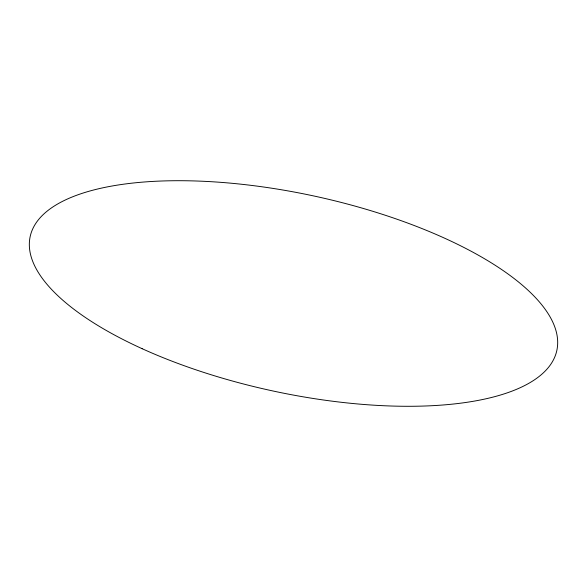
<?xml version="1.0" encoding="UTF-8"?>
<svg xmlns="http://www.w3.org/2000/svg" width="587" height="587" viewBox="0 0 587 587"><rect width="100%" height="100%" fill="white"/><g stroke="black" fill="none" stroke-linecap="round" stroke-linejoin="round"><path stroke-width="0.88" d="M142.164 348.707A269.426 99.621 12.2 0 0 556.696 351.077A269.426 99.621 12.2 0 0 181.647 180.715A269.426 99.621 12.2 0 0 142.164 348.707"/></g></svg>
